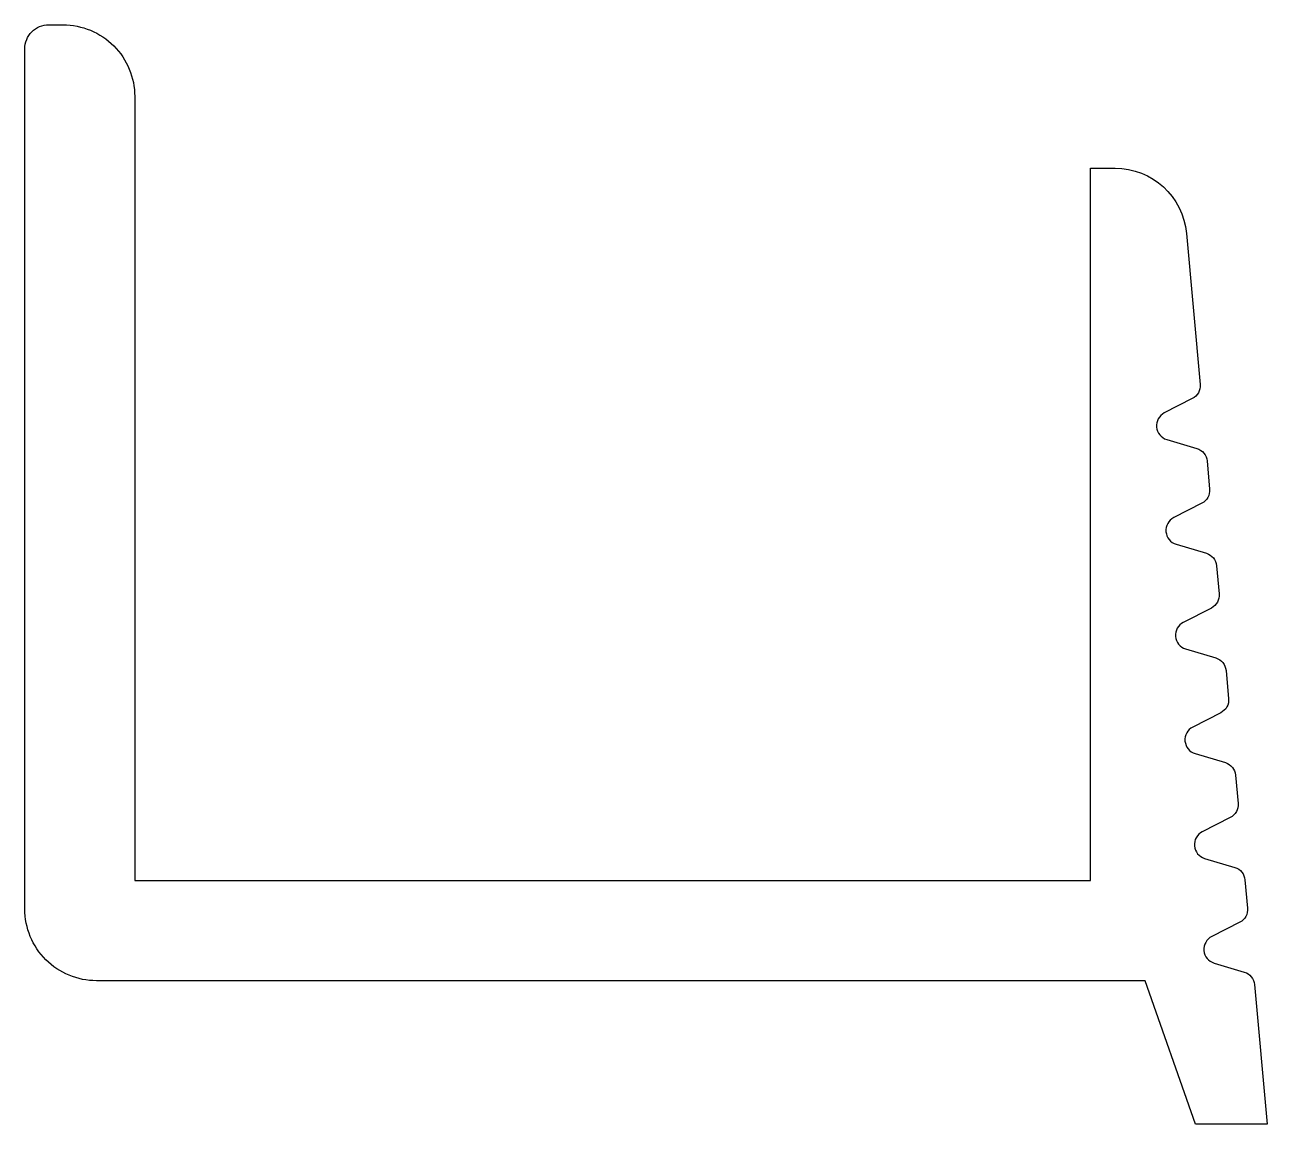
# Model space of a CAD drawing. Extents: x 248.2 to 274.2, y 250.1 to 273.1.
import ezdxf

# ---------------------------------------------------------------- set-up
doc = ezdxf.new("R2010")
doc.units = 0
doc.layers.add('ANA', color=220, linetype='CONTINUOUS')

msp = doc.modelspace()

# ---------------------------------------------------------------- linework, layer by layer
at = {"layer": 'ANA'}
msp.add_lwpolyline([(273.173, 261.161, -0.306292), (273.011, 260.867), (272.423, 260.567, 0.676002), (272.473, 260.012), (273.105, 259.823, -0.306292), (273.318, 259.562), (273.372, 258.97, -0.306292), (273.209, 258.676), (272.622, 258.376, 0.676002), (272.672, 257.821), (273.304, 257.632, -0.306292), (273.517, 257.371), (273.57, 256.779, -0.306292), (273.408, 256.485), (272.82, 256.185, 0.676002), (272.871, 255.63), (273.503, 255.441, -0.306292), (273.715, 255.18), (273.769, 254.588, -0.306292), (273.607, 254.294), (273.019, 253.994, 0.676002), (273.069, 253.439), (273.701, 253.25, -0.306292), (273.914, 252.989), (274.179, 250.069), (272.679, 250.069), (271.629, 253.069), (249.679, 253.069, -0.414214), (248.179, 254.569), (248.179, 272.569, -0.414214), (248.679, 273.069), (248.979, 273.069, -0.414214), (250.479, 271.569), (250.479, 255.169), (270.479, 255.169), (270.479, 270.069), (270.995, 270.069, -0.387967), (272.489, 268.704), (272.776, 265.543, -0.306292), (272.613, 265.249), (272.026, 264.949, 0.676002), (272.076, 264.394), (272.708, 264.205, -0.306292), (272.921, 263.944), (272.974, 263.352, -0.306292), (272.812, 263.058), (272.224, 262.758, 0.676002), (272.274, 262.203), (272.907, 262.014, -0.306292), (273.119, 261.753)], format="xyb", close=True, dxfattribs=at)

doc.saveas('drawing.dxf')
